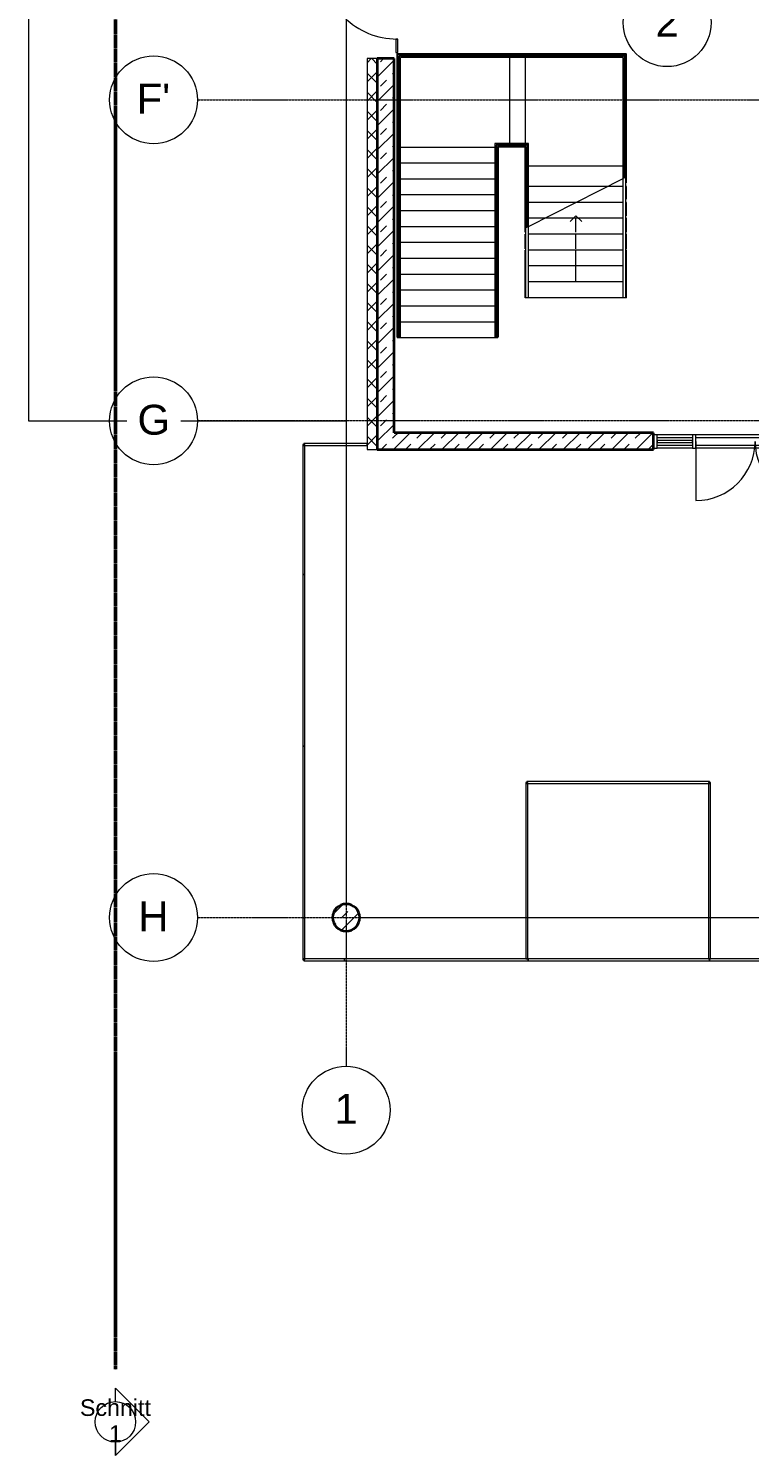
# Model space of a CAD drawing. Header units: millimetres. Extents: x -309577 to 26510, y -302335 to 26695.
# Drawn here: x -299939 to -289271, y -302243 to -281128 of the extents above; entities that cross this region are included whole.
import ezdxf

# ---------------------------------------------------------------- set-up
doc = ezdxf.new("R2010")
doc.units = ezdxf.units.MM
for name, pattern in [('Achse', [10, 5, -2.5, 0, -2.5]), ('Rasterlinie', [22.225, 12.7, -3.175, 3.175, -3.175]), ('Verdeckt', [3, 2, -1])]:
    doc.linetypes.add(name, pattern=pattern)
for name, color, linetype, lineweight in [('A-ANNO-SYMB', 6, 'Continuous', 9), ('A-ANNO-TEXT', 2, 'Continuous', 9), ('A-DOOR', 1, 'Continuous', 9), ('A-FLOR-HRAL', 1, 'Continuous', 9), ('A-FLOR-OTLN', 6, 'Continuous', 9), ('A-FLOR-STRS', 2, 'Continuous', 9), ('A-GLAZ', 6, 'Continuous', 9), ('A-GLAZ-CWMG', 3, 'Continuous', 9), ('A-SECT-MBND', 5, 'Verdeckt', 9), ('A-WALL', 2, 'Continuous', 9), ('A-WALL-PATT', 2, 'Continuous', 35), ('S-COLS', 6, 'Continuous', 9), ('S-GRID', 1, 'Continuous', 9)]:
    doc.layers.add(name, color=color, linetype=linetype, lineweight=lineweight)
pattern_1 = [(45, (0, 0), (-179.60512, 179.60512), []), (45, (179.6, 0), (-179.60512, 179.60512), [127, -127])]

# ---------------------------------------------------------------- blocks, each defined once
blk = doc.blocks.new('STB Stütze - rund - STB d_40-V13-Ebene 0')
at = {"layer": 'S-COLS'}
h = blk.add_hatch(dxfattribs=at)
h.set_pattern_fill('FP_18', color=256, style=0, pattern_type=2)
h.set_pattern_definition([(45, (295238.7, 294282.99), (-179.60512, 179.60512), []), (45, (295418.3, 294282.99), (-179.60512, 179.60512), [127, -127])])
h.paths.add_polyline_path([(24, -199), (71, -187), (114, -165), (150, -133), (177, -93), (194, -48), (200, 0), (194, 48), (177, 93), (150, 133), (114, 165), (71, 187), (24, 199), (-24, 199), (-71, 187), (-114, 165), (-150, 133), (-177, 93), (-194, 48), (-200, 0), (-194, -48), (-177, -93), (-150, -133), (-114, -165), (-71, -187), (-24, -199)], flags=0)
at = {"layer": 'S-COLS', "lineweight": 35}
for start, end in [(360, 180), (180, 360)]:
    blk.add_arc((0, 0), 200, start, end, dxfattribs=at)
blk = doc.blocks.new('Systemelement - Verglasung-313445-Ebene 0')
at = {"layer": 'A-GLAZ'}
for p, q in [((263, 15), (-263, 15)), ((-263, 15), (-263, -15)), ((263, -15), (263, 15)), ((-263, -15), (263, -15))]:
    blk.add_line(p, q, dxfattribs=at)
blk = doc.blocks.new('Türelement 2-flg - Drehflügel - Glas - Standard-313446-Ebene 0')
at = {"layer": 'A-DOOR'}
for p, q in [((-875, 0), (-875, -875)), ((875, 0), (875, -875))]:
    blk.add_line(p, q, dxfattribs=at)
for centre, start, end in [((-875, 0), 270, 360), ((875, 0), 180, 270)]:
    blk.add_arc(centre, 875, start, end, dxfattribs=at)
blk = doc.blocks.new('Rechteckiger Pfosten - 5 x 20-313448-Ebene 0')
at = {"layer": 'A-GLAZ-CWMG'}
for p, q in [((-25, 100), (25, 100)), ((-25, -100), (-25, 100)), ((25, 100), (25, -100)), ((25, -100), (-25, -100))]:
    blk.add_line(p, q, dxfattribs=at)
blk = doc.blocks.new('Rechteckiger Pfosten - 5 x 20-313451-Ebene 0')
at = {"layer": 'A-GLAZ-CWMG'}
for p, q in [((-288314, -287138), (-290064, -287138)), ((-288314, -287338), (-290064, -287338))]:
    blk.add_line(p, q, dxfattribs=at)
blk = doc.blocks.new('Rechteckiger Pfosten - 5 x 20-313449-Ebene 0')
at = {"layer": 'A-GLAZ-CWMG'}
for p, q in [((-287739, -287138), (-288264, -287138)), ((-287739, -287338), (-288264, -287338))]:
    blk.add_line(p, q, dxfattribs=at)
blk = doc.blocks.new('Systemelement - Verglasung-392766-Ebene 0')
at = {"layer": 'A-GLAZ'}
for p, q in [((467.5, 15), (-467.5, 15)), ((-467.5, 15), (-467.5, -15)), ((467.5, -15), (467.5, 15)), ((-467.5, -15), (467.5, -15))]:
    blk.add_line(p, q, dxfattribs=at)
blk = doc.blocks.new('Systemelement - Verglasung-392767-Ebene 0')
at = {"layer": 'A-GLAZ'}
for p, q in [((962.5, 15), (-962.5, 15)), ((-962.5, 15), (-962.5, -15)), ((962.5, -15), (962.5, 15)), ((-962.5, -15), (962.5, -15))]:
    blk.add_line(p, q, dxfattribs=at)
blk = doc.blocks.new('Systemelement - Verglasung-392768-Ebene 0')
at = {"layer": 'A-GLAZ'}
for p, q in [((300, 15), (-300, 15)), ((-300, 15), (-300, -15)), ((300, -15), (300, 15)), ((-300, -15), (300, -15))]:
    blk.add_line(p, q, dxfattribs=at)
blk = doc.blocks.new('Systemelement - Verglasung-313457-Ebene 0')
at = {"layer": 'A-GLAZ'}
for p, q in [((100, 15), (-100, 15)), ((-100, 15), (-100, -15)), ((100, -15), (100, 15)), ((-100, -15), (100, -15))]:
    blk.add_line(p, q, dxfattribs=at)
blk = doc.blocks.new('Türelement 1-flg - Drehflügel - Glas - Standard-313459-Ebene 0')
at = {"layer": 'A-DOOR'}
blk.add_line((-550, 0), (-550, -1100), dxfattribs=at)
blk.add_arc((-550, 0), 1100, 270, 0, dxfattribs=at)
blk = doc.blocks.new('Systemelement - Verglasung-313460-Ebene 0')
at = {"layer": 'A-GLAZ'}
for p, q in [((1305, 15), (-1305, 15)), ((-1305, 15), (-1305, -15)), ((1305, -15), (1305, 15)), ((-1305, -15), (1305, -15))]:
    blk.add_line(p, q, dxfattribs=at)
blk = doc.blocks.new('Systemelement - Verglasung-313461-Ebene 0')
at = {"layer": 'A-GLAZ'}
for p, q in [((1350, 15), (-1350, 15)), ((-1350, 15), (-1350, -15)), ((1350, -15), (1350, 15)), ((-1350, -15), (1350, -15))]:
    blk.add_line(p, q, dxfattribs=at)
blk = doc.blocks.new('Rechteckiger Pfosten - 5 x 20-313467-Ebene 0')
at = {"layer": 'A-GLAZ-CWMG'}
for p, q in [((0, 100), (-50, 100)), ((-50, 100), (-50, -100)), ((0, -100), (0, 100)), ((-50, -100), (0, -100))]:
    blk.add_line(p, q, dxfattribs=at)
blk = doc.blocks.new('Geländer - Geländer-389416-Ebene 0')
at = {"layer": 'A-FLOR-HRAL'}
for p, q in [((-291099, -283325), (-291139, -283345)), ((-291139, -285111), (-291139, -283345)), ((-291099, -285111), (-291099, -283325)), ((-291099, -285111), (-291139, -285111))]:
    blk.add_line(p, q, dxfattribs=at)
at = {"layer": 'A-SECT-MBND'}
for p, q in [((-294479, -281514), (-294479, -282646)), ((-292824, -281514), (-294479, -281514)), ((-294460, -281532), (-294460, -282646)), ((-292824, -281532), (-294460, -281532)), ((-294460, -281532), (-294460, -282646)), ((-292824, -281532), (-294460, -281532)), ((-294460, -281532), (-294460, -282646)), ((-292824, -281532), (-294460, -281532)), ((-294460, -281532), (-294460, -282646)), ((-292824, -281532), (-294460, -281532)), ((-294457, -281535), (-294457, -282646)), ((-292824, -281535), (-294457, -281535)), ((-294457, -281535), (-294457, -282646)), ((-292824, -281535), (-294457, -281535)), ((-294457, -281535), (-294457, -282646)), ((-292824, -281535), (-294457, -281535)), ((-294457, -281535), (-294457, -282646)), ((-292824, -281535), (-294457, -281535)), ((-294439, -281554), (-294439, -282646)), ((-292824, -281554), (-294439, -281554)), ((-292354, -281514), (-292824, -281514)), ((-292354, -281532), (-292824, -281532)), ((-292354, -281532), (-292824, -281532)), ((-292354, -281532), (-292824, -281532)), ((-292354, -281532), (-292824, -281532)), ((-292354, -281535), (-292824, -281535)), ((-292354, -281535), (-292824, -281535)), ((-292354, -281535), (-292824, -281535)), ((-292354, -281535), (-292824, -281535)), ((-292354, -281554), (-292824, -281554)), ((-291099, -281514), (-292354, -281514)), ((-291117, -281532), (-292354, -281532)), ((-291117, -281532), (-292354, -281532)), ((-291117, -281532), (-292354, -281532)), ((-291117, -281532), (-292354, -281532)), ((-291120, -281535), (-292354, -281535)), ((-291120, -281535), (-292354, -281535)), ((-291120, -281535), (-292354, -281535)), ((-291120, -281535), (-292354, -281535)), ((-291139, -281554), (-292354, -281554)), ((-291139, -283166), (-291139, -281554)), ((-291120, -283166), (-291120, -281535)), ((-291120, -283166), (-291120, -281535)), ((-291120, -283166), (-291120, -281535)), ((-291120, -283166), (-291120, -281535)), ((-291117, -283166), (-291117, -281532)), ((-291117, -283166), (-291117, -281532)), ((-291117, -283166), (-291117, -281532)), ((-291117, -283166), (-291117, -281532)), ((-291099, -283166), (-291099, -281514)), ((-294479, -282646), (-294479, -285701)), ((-294460, -282646), (-294460, -285701)), ((-294460, -282646), (-294460, -285701)), ((-294460, -282646), (-294460, -285701)), ((-294460, -282646), (-294460, -285701)), ((-294457, -282646), (-294457, -285701)), ((-294457, -282646), (-294457, -285701)), ((-294457, -282646), (-294457, -285701)), ((-294457, -282646), (-294457, -285701)), ((-294439, -282646), (-294439, -285701)), ((-291139, -283345), (-291139, -283166)), ((-291120, -283336), (-291120, -283166)), ((-291120, -283336), (-291120, -283166)), ((-291120, -283336), (-291120, -283166)), ((-291120, -283336), (-291120, -283166)), ((-291117, -283335), (-291117, -283166)), ((-291117, -283335), (-291117, -283166)), ((-291117, -283335), (-291117, -283166)), ((-291117, -283335), (-291117, -283166)), ((-291099, -283325), (-291099, -283166)), ((-294439, -285701), (-294479, -285701)), ((-294457, -285701), (-294460, -285701)), ((-294457, -285701), (-294460, -285701)), ((-294457, -285701), (-294460, -285701)), ((-294457, -285701), (-294460, -285701))]:
    blk.add_line(p, q, dxfattribs=at)
blk = doc.blocks.new('Geländer - Geländer-389420-Ebene 0')
at = {"layer": 'A-FLOR-HRAL'}
for p, q in [((-292539, -284057), (-292579, -284077)), ((-292579, -285111), (-292579, -284077)), ((-292539, -285111), (-292539, -284057)), ((-292539, -285111), (-292579, -285111))]:
    blk.add_line(p, q, dxfattribs=at)
at = {"layer": 'A-SECT-MBND'}
for p, q in [((-293039, -282831), (-293039, -282884)), ((-292991, -282831), (-293039, -282831)), ((-293039, -282884), (-293039, -285701)), ((-293020, -282850), (-293020, -282884)), ((-292991, -282850), (-293020, -282850)), ((-293020, -282850), (-293020, -282884)), ((-292991, -282850), (-293020, -282850)), ((-293020, -282850), (-293020, -282884)), ((-292991, -282850), (-293020, -282850)), ((-293020, -282850), (-293020, -282884)), ((-292991, -282850), (-293020, -282850)), ((-293020, -282884), (-293020, -285701)), ((-293020, -282884), (-293020, -285701)), ((-293020, -282884), (-293020, -285701)), ((-293020, -282884), (-293020, -285701)), ((-293017, -282853), (-293017, -282884)), ((-292991, -282853), (-293017, -282853)), ((-293017, -282853), (-293017, -282884)), ((-292991, -282853), (-293017, -282853)), ((-293017, -282853), (-293017, -282884)), ((-292991, -282853), (-293017, -282853)), ((-293017, -282853), (-293017, -282884)), ((-292991, -282853), (-293017, -282853)), ((-293017, -282884), (-293017, -285701)), ((-293017, -282884), (-293017, -285701)), ((-293017, -282884), (-293017, -285701)), ((-293017, -282884), (-293017, -285701)), ((-292999, -282871), (-292999, -285701)), ((-292579, -282871), (-292999, -282871)), ((-292539, -282831), (-292991, -282831)), ((-292557, -282850), (-292991, -282850)), ((-292557, -282850), (-292991, -282850)), ((-292557, -282850), (-292991, -282850)), ((-292557, -282850), (-292991, -282850)), ((-292560, -282853), (-292991, -282853)), ((-292560, -282853), (-292991, -282853)), ((-292560, -282853), (-292991, -282853)), ((-292560, -282853), (-292991, -282853)), ((-292579, -283166), (-292579, -282871)), ((-292560, -283166), (-292560, -282853)), ((-292560, -283166), (-292560, -282853)), ((-292560, -283166), (-292560, -282853)), ((-292560, -283166), (-292560, -282853)), ((-292557, -283166), (-292557, -282850)), ((-292557, -283166), (-292557, -282850)), ((-292557, -283166), (-292557, -282850)), ((-292557, -283166), (-292557, -282850)), ((-292539, -283166), (-292539, -282831)), ((-292579, -284077), (-292579, -283166)), ((-292560, -284068), (-292560, -283166)), ((-292560, -284068), (-292560, -283166)), ((-292560, -284068), (-292560, -283166)), ((-292560, -284068), (-292560, -283166)), ((-292557, -284066), (-292557, -283166)), ((-292557, -284066), (-292557, -283166)), ((-292557, -284066), (-292557, -283166)), ((-292557, -284066), (-292557, -283166)), ((-292539, -284057), (-292539, -283166)), ((-292999, -285701), (-293039, -285701)), ((-293017, -285701), (-293020, -285701)), ((-293017, -285701), (-293020, -285701)), ((-293017, -285701), (-293020, -285701)), ((-293017, -285701), (-293020, -285701))]:
    blk.add_line(p, q, dxfattribs=at)
blk = doc.blocks.new('Systemelement - Verglasung-392773-Ebene 0')
at = {"layer": 'A-GLAZ'}
for p, q in [((1360, 15), (-1360, 15)), ((-1360, 15), (-1360, -15)), ((1360, -15), (1360, 15)), ((-1360, -15), (1360, -15))]:
    blk.add_line(p, q, dxfattribs=at)
blk = doc.blocks.new('Systemelement - Verglasung-392774-Ebene 0')
at = {"layer": 'A-GLAZ'}
for p, q in [((310, 15), (-310, 15)), ((-310, 15), (-310, -15)), ((310, -15), (310, 15)), ((-310, -15), (310, -15))]:
    blk.add_line(p, q, dxfattribs=at)
blk = doc.blocks.new('Systemelement - Verglasung-392775-Ebene 0')
at = {"layer": 'A-GLAZ'}
for p, q in [((1340, 15), (-1340, 15)), ((-1340, 15), (-1340, -15)), ((1340, -15), (1340, 15)), ((-1340, -15), (1340, -15))]:
    blk.add_line(p, q, dxfattribs=at)
blk = doc.blocks.new('Systemelement - Verglasung-392776-Ebene 0')
at = {"layer": 'A-GLAZ'}
for p, q in [((680, 15), (-680, 15)), ((-680, 15), (-680, -15)), ((680, -15), (680, 15)), ((-680, -15), (680, -15))]:
    blk.add_line(p, q, dxfattribs=at)
blk = doc.blocks.new('Systemelement - Verglasung-392779-Ebene 0')
at = {"layer": 'A-GLAZ'}
for p, q in [((1270, 15), (-1270, 15)), ((-1270, 15), (-1270, -15)), ((1270, -15), (1270, 15)), ((-1270, -15), (1270, -15))]:
    blk.add_line(p, q, dxfattribs=at)
blk = doc.blocks.new('Rechteckiger Pfosten - 6 x 12-313447-Ebene 0')
at = {"layer": 'A-GLAZ-CWMG'}
for p, q in [((-288264, -287178), (-287739, -287178)), ((-287739, -287298), (-288264, -287298))]:
    blk.add_line(p, q, dxfattribs=at)
blk = doc.blocks.new('Rechteckiger Pfosten - 6 x 12-313453-Ebene 0')
at = {"layer": 'A-GLAZ-CWMG'}
for p, q in [((-290064, -287178), (-288314, -287178)), ((-288314, -287298), (-290064, -287298))]:
    blk.add_line(p, q, dxfattribs=at)
blk = doc.blocks.new('Raster - Rasterbeschriftung-194804-Ebene 0')
at = {"layer": 'S-GRID'}
blk.add_circle((0, 0), 6.5, dxfattribs=at)
blk = doc.blocks.new('Schnitt - Name-2324-Ebene 0')
at = {"layer": 'A-ANNO-SYMB'}
for p, q in [((-7.72, 4.98), (-12.7, 0)), ((-2.75, 0), (-7.72, 4.98)), ((-10.73, 0), (-12.7, 0)), ((-12.7, 0), (-10.73, 0)), ((-4.73, 0), (-2.75, 0)), ((-4.73, 0), (-2.75, 0))]:
    blk.add_line(p, q, dxfattribs=at)
for start, end in [(360, 180), (0, 180), (180, 360)]:
    blk.add_arc((-7.73, 0), 3, start, end, dxfattribs=at)

msp = doc.modelspace()

# ---------------------------------------------------------------- hatches: boundary and pattern name
at = {"layer": 'A-WALL-PATT', "lineweight": 9}
h = msp.add_hatch(dxfattribs=at)
h.set_pattern_fill('FP_5', color=256, style=0, pattern_type=2)
h.set_pattern_definition([(45, (0, 0), (-141.42136, 141.42136), []), (135, (0, 0), (-141.42136, -141.42136), [])])
h.paths.add_polyline_path([(-294779, -287358), (-294779, -281573), (-294929, -281573), (-294929, -287358)], flags=0)
h = msp.add_hatch(dxfattribs=at)
h.set_pattern_fill('FP_6', color=256, style=0, pattern_type=2)
h.set_pattern_definition(pattern_1)
h.paths.add_polyline_path([(-294529, -287358), (-294529, -281573), (-294779, -281573), (-294779, -287358)], flags=0)
h = msp.add_hatch(dxfattribs=at)
h.set_pattern_fill('FP_6', color=256, style=0, pattern_type=2)
h.set_pattern_definition(pattern_1)
h.paths.add_polyline_path([(-290689, -287358), (-290689, -287108), (-294529, -287108), (-294529, -287358), (-292323, -287358)], flags=0)

# ---------------------------------------------------------------- linework, layer by layer
at = {"layer": 'A-ANNO-SYMB', "linetype": 'Achse', "lineweight": 50}
msp.add_line((-298654, -232148), (-298654, -300973), dxfattribs=at)
at = {"layer": 'A-ANNO-TEXT'}
for p, q in [((-291925, -283985), (-291839, -283899)), ((-291752, -283985), (-291839, -283899)), ((-291839, -284143), (-291839, -283936)), ((-291839, -284387), (-291839, -284171)), ((-291839, -284632), (-291839, -284406)), ((-291839, -284876), (-291839, -284641))]:
    msp.add_line(p, q, dxfattribs=at)
at = {"layer": 'A-FLOR-OTLN'}
for p, q in [((-295239, -272453), (-295239, -287268)), ((-295239, -287298), (-295239, -294084)), ((-295039, -294283), (-292579, -294283)), ((-292549, -294283), (-289879, -294283)), ((-289849, -294283), (-288529, -294283))]:
    msp.add_line(p, q, dxfattribs=at)
at = {"layer": 'A-FLOR-STRS'}
for p, q in [((-299939, -253978), (-299939, -286933)), ((-292539, -284057), (-291139, -283345)), ((-291099, -283325), (-291089, -283320)), ((-291089, -283410), (-291089, -283320)), ((-291139, -283466), (-291376, -283466)), ((-291089, -283466), (-291099, -283466)), ((-291089, -283655), (-291089, -283466)), ((-291139, -283701), (-291839, -283701)), ((-291089, -283701), (-291099, -283701)), ((-291089, -283899), (-291089, -283701)), ((-291139, -283936), (-292301, -283936)), ((-291089, -283936), (-291099, -283936)), ((-291089, -284143), (-291089, -283936)), ((-292589, -284082), (-292579, -284077)), ((-292589, -284143), (-292589, -284082)), ((-292579, -284171), (-292589, -284171)), ((-292589, -284387), (-292589, -284171)), ((-291139, -284171), (-292539, -284171)), ((-291089, -284171), (-291099, -284171)), ((-291089, -284387), (-291089, -284171)), ((-292579, -284406), (-292589, -284406)), ((-292589, -284632), (-292589, -284406)), ((-291139, -284406), (-292539, -284406)), ((-291089, -284406), (-291099, -284406)), ((-291089, -284632), (-291089, -284406)), ((-292579, -284641), (-292589, -284641)), ((-292589, -285111), (-292589, -284641)), ((-291139, -284641), (-292539, -284641)), ((-291089, -284641), (-291099, -284641)), ((-291089, -285111), (-291089, -284641)), ((-292579, -284876), (-292589, -284876)), ((-291139, -284876), (-292539, -284876)), ((-291089, -284876), (-291099, -284876)), ((-292579, -285111), (-292589, -285111)), ((-291139, -285111), (-292539, -285111)), ((-291089, -285111), (-291099, -285111)), ((-295239, -286614), (-295239, -286933)), ((-299939, -286933), (-295239, -286933))]:
    msp.add_line(p, q, dxfattribs=at)
at = {"layer": 'A-SECT-MBND'}
for p, q in [((-294489, -281504), (-294489, -282881)), ((-291089, -281504), (-294489, -281504)), ((-292824, -281504), (-292824, -282881)), ((-292589, -281504), (-292589, -282881)), ((-291089, -283166), (-291089, -281504)), ((-294489, -282881), (-292989, -282881)), ((-294489, -282881), (-294489, -285701)), ((-292989, -282881), (-292989, -285701)), ((-292589, -282881), (-292989, -282881)), ((-292589, -283166), (-292589, -282881)), ((-294489, -283116), (-292989, -283116)), ((-294489, -283351), (-292989, -283351)), ((-291089, -283166), (-292589, -283166)), ((-292589, -284082), (-292589, -283166)), ((-291089, -283320), (-291089, -283166)), ((-291376, -283466), (-292589, -283466)), ((-294489, -283586), (-292989, -283586)), ((-291839, -283701), (-292589, -283701)), ((-294489, -283821), (-292989, -283821)), ((-292301, -283936), (-292589, -283936)), ((-294489, -284056), (-292989, -284056)), ((-294489, -284291), (-292989, -284291)), ((-294489, -284526), (-292989, -284526)), ((-294489, -284761), (-292989, -284761)), ((-294489, -284996), (-292989, -284996)), ((-294489, -285231), (-292989, -285231)), ((-294489, -285466), (-292989, -285466)), ((-294489, -285701), (-292989, -285701))]:
    msp.add_line(p, q, dxfattribs=at)
at = {"layer": 'A-WALL', "color": 7}
for p, q in [((-294779, -281573), (-294929, -281573)), ((-294929, -281573), (-294929, -287358)), ((-294929, -287358), (-294779, -287358))]:
    msp.add_line(p, q, dxfattribs=at)
at = {"layer": 'A-WALL', "color": 10, "lineweight": 35}
for p, q in [((-294529, -281573), (-294779, -281573)), ((-294779, -281573), (-294779, -287358)), ((-294529, -287108), (-294529, -281573)), ((-290689, -287108), (-294529, -287108)), ((-290689, -287358), (-290689, -287108)), ((-294779, -287358), (-290689, -287358))]:
    msp.add_line(p, q, dxfattribs=at)
at = {"layer": 'S-GRID', "linetype": 'Rasterlinie'}
for p, q in [((-295239, -235883), (-295239, -296483)), ((-297439, -282183), (-175468, -282183)), ((-175468, -286933), (-297439, -286933)), ((-297439, -294283), (-175468, -294283))]:
    msp.add_line(p, q, dxfattribs=at)

# ---------------------------------------------------------------- block references
at = {"layer": 'A-ANNO-SYMB', "extrusion": (0, 0, -1), "xscale": 99.99999999999993, "yscale": 99.99999999999993, "zscale": 99.99999999999993, "rotation": 90.00000000000053}
msp.add_blockref('Schnitt - Name-2324-Ebene 0', (298654, -300973), dxfattribs=at)
at = {"layer": 'A-DOOR', "rotation": 270}
msp.add_blockref('Türelement 1-flg - Drehflügel - Glas - Standard-313459-Ebene 0', (-294489, -280733), dxfattribs=at)
at = {"layer": 'A-DOOR'}
msp.add_blockref('Türelement 2-flg - Drehflügel - Glas - Standard-313446-Ebene 0', (-289189, -287238), dxfattribs=at)
at = {"layer": 'A-FLOR-HRAL'}
for name in ['Geländer - Geländer-389416-Ebene 0', 'Geländer - Geländer-389420-Ebene 0']:
    msp.add_blockref(name, (0, 0), dxfattribs=at)
at = {"layer": 'A-GLAZ'}
for name, p, rotation in [('Systemelement - Verglasung-313457-Ebene 0', (-294489, -281383), 90), ('Systemelement - Verglasung-392767-Ebene 0', (-295864, -288245), 270), ('Systemelement - Verglasung-392766-Ebene 0', (-295396, -287283), 180), ('Systemelement - Verglasung-392779-Ebene 0', (-295864, -290478), 270), ('Systemelement - Verglasung-392779-Ebene 0', (-295864, -293018), 270), ('Systemelement - Verglasung-313460-Ebene 0', (-292564, -293588), 90), ('Systemelement - Verglasung-313460-Ebene 0', (-289864, -293588), 270), ('Systemelement - Verglasung-392774-Ebene 0', (-295864, -294598), 270)]:
    msp.add_blockref(name, p, dxfattribs=dict(at, rotation=rotation))
for name, p in [('Systemelement - Verglasung-313445-Ebene 0', (-290376, -287238)), ('Systemelement - Verglasung-313461-Ebene 0', (-291214, -292283)), ('Systemelement - Verglasung-392768-Ebene 0', (-295564, -294908)), ('Systemelement - Verglasung-392773-Ebene 0', (-293904, -294908)), ('Systemelement - Verglasung-392775-Ebene 0', (-291204, -294908)), ('Systemelement - Verglasung-392776-Ebene 0', (-289184, -294908))]:
    msp.add_blockref(name, p, dxfattribs=at)
at = {"layer": 'A-GLAZ-CWMG', "rotation": 180}
msp.add_blockref('Rechteckiger Pfosten - 5 x 20-313467-Ebene 0', (-290689, -287238), dxfattribs=at)
at = {"layer": 'A-GLAZ-CWMG'}
for name, p in [('Rechteckiger Pfosten - 5 x 20-313449-Ebene 0', (-2375, 0)), ('Rechteckiger Pfosten - 5 x 20-313451-Ebene 0', (0, 0)), ('Rechteckiger Pfosten - 6 x 12-313447-Ebene 0', (-2375, 0)), ('Rechteckiger Pfosten - 6 x 12-313453-Ebene 0', (0, 0))]:
    msp.add_blockref(name, p, dxfattribs=at)
at = {"layer": 'A-GLAZ-CWMG', "extrusion": (0, 0, -1), "rotation": 180}
msp.add_blockref('Rechteckiger Pfosten - 5 x 20-313448-Ebene 0', (290089, -287238), dxfattribs=at)
at = {"layer": 'S-COLS'}
msp.add_blockref('STB Stütze - rund - STB d_40-V13-Ebene 0', (-295239, -294283), dxfattribs=at)
at = {"layer": 'S-GRID', "xscale": 99.99999999999993, "yscale": 99.99999999999993, "zscale": 99.99999999999993}
msp.add_blockref('Raster - Rasterbeschriftung-194804-Ebene 0', (-290489, -281041), dxfattribs=at)
for p, rotation in [((-298089, -282183), 269.9999999999995), ((-298089, -286933), 89.99999999999982), ((-298089, -294283), 269.9999999999995), ((-295239, -297133), 180)]:
    msp.add_blockref('Raster - Rasterbeschriftung-194804-Ebene 0', p, dxfattribs=dict(at, rotation=rotation))

# ---------------------------------------------------------------- texts
at = {"layer": 'A-ANNO-SYMB', "insert": (-298653, -301412), "char_height": 245.88, "width": 1251, "attachment_point": 2, "line_spacing_factor": 0.938532}
msp.add_mtext('\\fArial|b0|i0|c0|p34|;Schnitt\\P1', dxfattribs=at)

# ---------------------------------------------------------------- next in the draw order: texts
at = {"layer": 'S-GRID', "char_height": 442.59, "attachment_point": 2, "line_spacing_factor": 0.938532, "bg_fill": 3, "box_fill_scale": 1.25, "bg_fill_color": 0, "bg_fill_transparency": 0}
for s, insert, width in [('\\fArial|b0|i0|c0|p34|;2', (-290489, -280805), 410.36), ("\\fArial|b0|i0|c0|p34|;F'", (-298091, -281945), 588.54), ('\\fArial|b0|i0|c0|p34|;G', (-298086, -286695), 572.34), ('\\fArial|b0|i0|c0|p34|;H', (-298091, -294045), 529.15), ('\\fArial|b0|i0|c0|p34|;1', (-295239, -296892), 410.36)]:
    msp.add_mtext(s, dxfattribs=dict(at, insert=insert, width=width))

doc.saveas('drawing.dxf')
